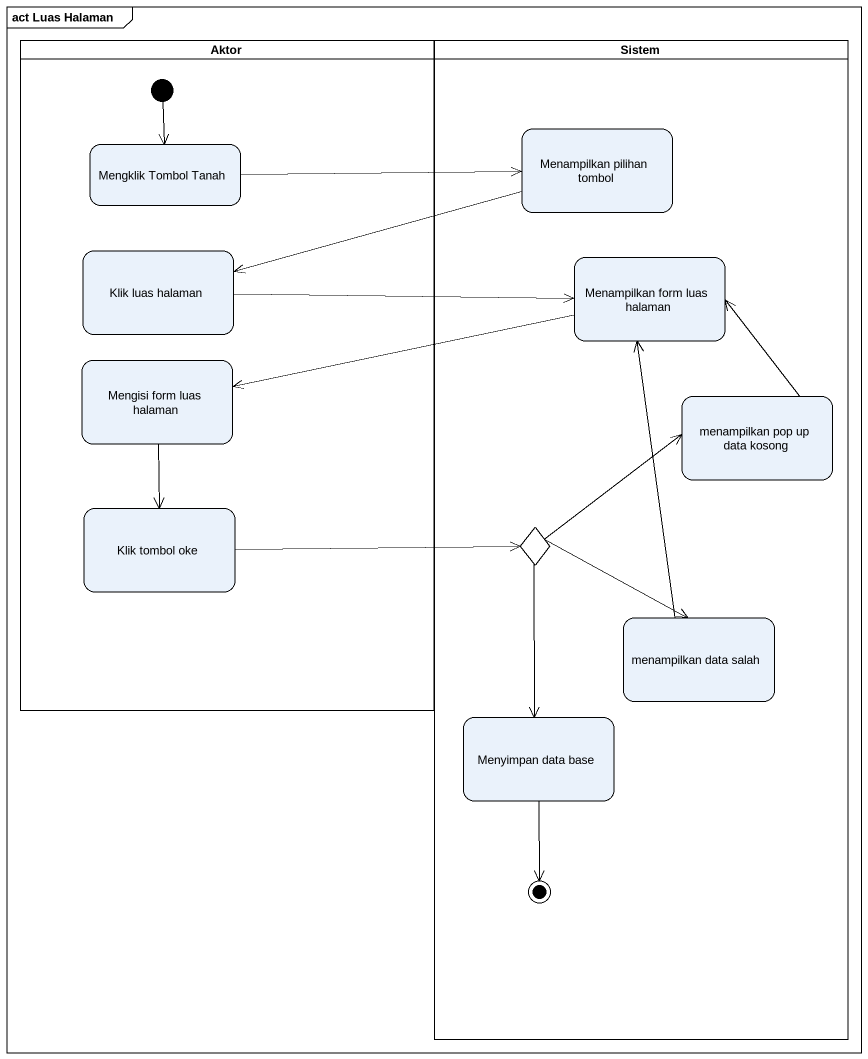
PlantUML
@startuml
mainframe act Luas Halaman
hide empty description
state Aktor <<partition>> {
  state "Mengklik Tombol Tanah" as Mengklik_Tombol_Tanah
  state "Klik luas halaman" as Klik_luas_halaman
  state "Mengisi form luas halaman" as Mengisi_form_luas_halaman
  state "Klik tombol oke" as Klik_tombol_oke
  [*] --> Mengklik_Tombol_Tanah
}
state Sistem <<partition>> {
  state "Menampilkan pilihan tombol" as Menampilkan_pilihan_tombol
  state "Menampilkan form luas halaman" as Menampilkan_form_luas
  state "menampilkan pop up data kosong" as menampilkan_pop_up_data
  state choice1 <<choice>>
  state "menampilkan data salah" as menampilkan_data_salah
  state "Menyimpan data base" as Menyimpan_data_base
  Menyimpan_data_base --> [*]
}
Mengklik_Tombol_Tanah -right-> Menampilkan_pilihan_tombol
Menampilkan_pilihan_tombol -left-> Klik_luas_halaman
Klik_luas_halaman -right-> Menampilkan_form_luas
Menampilkan_form_luas -left-> Mengisi_form_luas_halaman
Mengisi_form_luas_halaman --> Klik_tombol_oke
menampilkan_pop_up_data -up-> Menampilkan_form_luas
Klik_tombol_oke -right-> choice1
choice1 -right-> menampilkan_pop_up_data
choice1 --> menampilkan_data_salah
choice1 --> Menyimpan_data_base
menampilkan_data_salah -up-> Menampilkan_form_luas
@enduml
